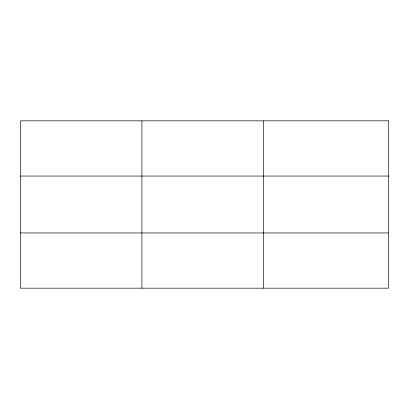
<?xml version="1.0" encoding="UTF-8"?>
<svg xmlns="http://www.w3.org/2000/svg" width="409" height="409" viewBox="0 0 409 409"><rect width="100%" height="100%" fill="white"/><g stroke="black" fill="none" stroke-linecap="round" stroke-linejoin="round"><path stroke-width="0.61" d="M141.923 288.166L141.923 120.834M263.396 288.166L263.396 120.834M20.45 176.054L388.55 176.054M20.45 232.946L388.55 232.946M388.55 120.834L388.55 288.166L20.45 288.166L20.45 120.834L388.55 120.834"/></g></svg>
